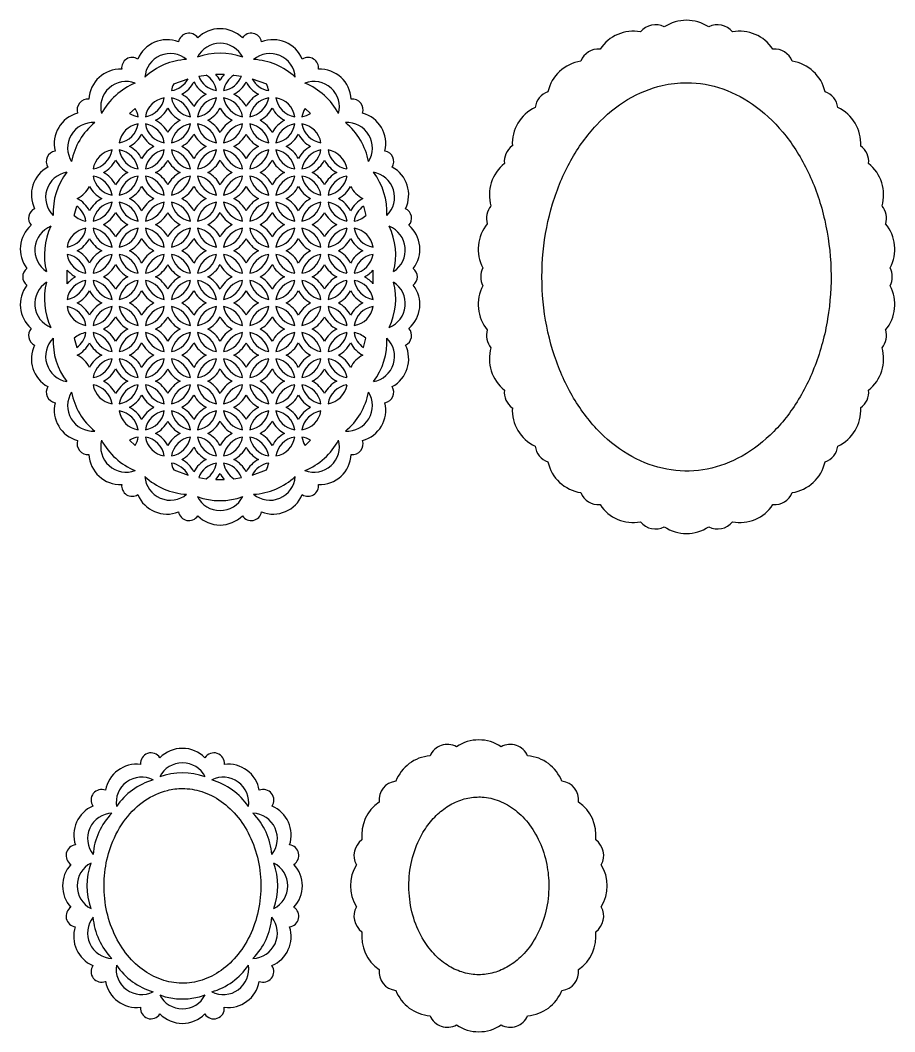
# Model space of a CAD drawing. Extents: x -343 to 86, y -382 to -142.
# Drawn here: x -120.6 to 86.5, y -381.7 to -142.1 of the extents above; entities that cross this region are included whole.
import ezdxf

# ---------------------------------------------------------------- set-up
doc = ezdxf.new("R2010")
doc.units = 0
doc.layers.get('0').update_dxf_attribs({"linetype": 'CONTINUOUS'})

msp = doc.modelspace()

# ---------------------------------------------------------------- linework, layer by layer
for p, q in [((-78.37, -155.35), (-76.58, -155.07)), ((-74.33, -154.9), (-72.31, -154.9)), ((-70.06, -155.07), (-68.27, -155.35)), ((-84.3, -157.13), (-80.9, -155.94)), ((-65.74, -155.94), (-62.34, -157.13)), ((-94.75, -164.18), (-93.45, -162.97)), ((-53.19, -162.97), (-51.89, -164.18)), ((-107.85, -188.35), (-107.27, -186.13)), ((-39.37, -186.13), (-38.79, -188.35)), ((-109.53, -204.5), (-109.53, -201.27)), ((-37.11, -201.27), (-37.11, -204.5)), ((-107.85, -217.43), (-107.27, -219.64)), ((-39.37, -219.64), (-38.79, -217.43)), ((-94.75, -241.59), (-93.45, -242.81)), ((-53.19, -242.81), (-51.89, -241.59)), ((-84.3, -248.64), (-80.9, -249.83)), ((-65.74, -249.83), (-62.34, -248.64)), ((-78.37, -250.43), (-76.58, -250.7)), ((-74.33, -250.88), (-72.31, -250.88)), ((-70.06, -250.7), (-68.27, -250.43))]:
    msp.add_line(p, q)
for centre, radius, start, end in [((29.77, -147.65), 4.5, 61.9936, 141.2681), ((37.14, -151.55), 9.46, 56.2592, 123.7408), ((44.51, -147.65), 4.5, 38.7319, 118.0064), ((-80.69, -147.65), 2.5, 33.4006, 169.7501), ((-73.32, -151.55), 7.46, 44.9479, 135.0521), ((-65.95, -147.65), 2.5, 10.2499, 146.5994), ((24.56, -154.15), 9.46, 79.6676, 146.4674), ((49.71, -154.15), 9.46, 33.5326, 100.3324), ((-85.9, -154.15), 7.46, 68.3994, 157.5306), ((-73.32, -153.58), 6.04, 27.0767, 152.9233), ((-60.74, -154.15), 7.46, 22.4694, 111.6006), ((-94.13, -153.4), 2.5, 57.6187, 186.2142), ((-85.1, -156.01), 6.04, 50.123, 175.9697), ((-73.32, -165.64), 15.76, 70.0387, 109.9613), ((-61.53, -156.01), 6.04, 4.0303, 129.877), ((-52.5, -153.4), 2.5, 353.7858, 122.3813), ((16.32, -153.4), 4.5, 85.5736, 158.7822), ((57.95, -153.4), 4.5, 21.2178, 94.4264), ((-80.38, -167.11), 15.76, 93.0851, 133.0076), ((-66.26, -167.11), 15.76, 46.9924, 86.9149), ((13.54, -161.13), 9.46, 98.6055, 167.1651), ((60.73, -161.13), 9.46, 12.8349, 81.3945), ((-96.91, -161.13), 7.46, 87.7459, 177.5151), ((-73.32, -153.43), 5.4, 200.7558, 260.9558), ((-79.5, -159.61), 5.4, 9.0442, 57.253), ((-79.5, -159.61), 7, 27.981, 42.3754), ((-67.14, -159.61), 7, 137.6246, 152.019), ((-67.14, -159.61), 5.4, 122.747, 170.9558), ((-73.32, -153.43), 5.4, 279.0442, 339.2442), ((-49.73, -161.13), 7.46, 2.4849, 92.2541), ((-95.55, -162.64), 6.04, 69.2598, 195.1065), ((-87.45, -171.57), 15.76, 112.2219, 152.1444), ((-85.68, -153.43), 5.4, 279.0442, 332.3273), ((-79.5, -159.61), 5.4, 152.6678, 170.9558), ((-85.68, -153.43), 7, 297.981, 332.019), ((-73.32, -153.43), 7, 207.981, 242.019), ((-73.32, -153.43), 7, 297.981, 332.019), ((-60.95, -153.43), 7, 207.981, 242.019), ((-60.95, -153.43), 5.4, 207.6727, 260.9558), ((-67.14, -159.61), 5.4, 9.0442, 27.3322), ((-51.09, -162.64), 6.04, 344.8935, 110.7402), ((-59.19, -171.57), 15.76, 27.8556, 67.7781), ((-85.68, -165.8), 5.4, 99.0442, 170.9558), ((-91.86, -159.61), 5.4, 279.0442, 350.9558), ((-79.5, -159.61), 5.4, 189.0442, 260.9558), ((-85.68, -165.8), 5.4, 9.0442, 80.9558), ((-85.68, -165.8), 7, 27.981, 62.019), ((-73.32, -165.8), 7, 117.981, 152.019), ((-79.5, -159.61), 5.4, 279.0442, 350.9558), ((-73.32, -165.8), 5.4, 99.0442, 170.9558), ((-67.14, -159.61), 5.4, 189.0442, 260.9558), ((-73.32, -165.8), 5.4, 9.0442, 80.9558), ((-73.32, -165.8), 7, 27.981, 62.019), ((-60.95, -165.8), 7, 117.981, 152.019), ((-67.14, -159.61), 5.4, 279.0442, 350.9558), ((-60.95, -165.8), 5.4, 99.0442, 170.9558), ((-54.77, -159.61), 5.4, 189.0442, 260.9558), ((-60.95, -165.8), 5.4, 9.0442, 80.9558), ((5.77, -163.29), 4.5, 108.8525, 173.2935), ((68.5, -163.29), 4.5, 6.7065, 71.1475), ((-104.68, -163.29), 2.5, 82.7278, 199.242), ((-91.86, -159.61), 7, 297.981, 332.019), ((-79.5, -159.61), 7, 207.981, 242.019), ((-79.5, -159.61), 7, 297.981, 332.019), ((-67.14, -159.61), 7, 207.981, 242.019), ((-67.14, -159.61), 7, 297.981, 332.019), ((-54.77, -159.61), 7, 207.981, 242.019), ((-41.95, -163.29), 2.5, 340.758, 97.2722), ((5.34, -171.32), 9.46, 115.24, 183.2944), ((68.94, -171.32), 9.46, 356.7056, 64.76), ((-105.12, -171.32), 7.46, 104.9588, 193.5619), ((-91.86, -159.61), 5.4, 237.683, 260.9558), ((-98.05, -165.8), 5.4, 9.0442, 31.5937), ((-48.59, -165.8), 5.4, 148.4063, 170.9558), ((-54.77, -159.61), 5.4, 279.0442, 302.317), ((-41.52, -171.32), 7.46, 346.4381, 75.0412), ((-103.37, -172.36), 6.04, 86.3987, 212.2454), ((-93, -178.51), 15.76, 129.3607, 169.2833), ((-98.05, -165.8), 5.4, 279.0442, 350.9558), ((-91.86, -171.98), 5.4, 99.0442, 170.9558), ((-85.68, -165.8), 5.4, 189.0442, 260.9558), ((-91.86, -171.98), 5.4, 9.0442, 80.9558), ((-91.86, -171.98), 7, 27.981, 62.019), ((-79.5, -171.98), 7, 117.981, 152.019), ((-79.5, -171.98), 5.4, 99.0442, 170.9558), ((-85.68, -165.8), 5.4, 279.0442, 350.9558), ((-79.5, -171.98), 5.4, 9.0442, 80.9558), ((-73.32, -165.8), 5.4, 189.0442, 260.9558), ((-79.5, -171.98), 7, 27.981, 62.019), ((-67.14, -171.98), 7, 117.981, 152.019), ((-67.14, -171.98), 5.4, 99.0442, 170.9558), ((-73.32, -165.8), 5.4, 279.0442, 350.9558), ((-67.14, -171.98), 5.4, 9.0442, 80.9558), ((-60.95, -165.8), 5.4, 189.0442, 260.9558), ((-67.14, -171.98), 7, 27.981, 62.019), ((-54.77, -171.98), 7, 117.981, 152.019), ((-60.95, -165.8), 5.4, 279.0442, 350.9558), ((-54.77, -171.98), 5.4, 99.0442, 170.9558), ((-48.59, -165.8), 5.4, 189.0442, 260.9558), ((-54.77, -171.98), 5.4, 9.0442, 80.9558), ((-43.26, -172.36), 6.04, 327.7546, 93.6013), ((-53.64, -178.51), 15.76, 10.7167, 50.6393), ((-98.05, -165.8), 7, 297.981, 332.019), ((-85.68, -165.8), 7, 207.981, 242.019), ((-85.68, -165.8), 7, 297.981, 332.019), ((-73.32, -165.8), 7, 207.981, 242.019), ((-73.32, -165.8), 7, 297.981, 332.019), ((-60.95, -165.8), 7, 207.981, 242.019), ((-60.95, -165.8), 7, 297.981, 332.019), ((-48.59, -165.8), 7, 207.981, 242.019), ((-98.05, -178.16), 7, 27.981, 62.019), ((-85.68, -178.16), 7, 117.981, 152.019), ((-85.68, -178.16), 7, 27.981, 62.019), ((-73.32, -178.16), 7, 117.981, 152.019), ((-73.32, -178.16), 7, 27.981, 62.019), ((-60.95, -178.16), 7, 117.981, 152.019), ((-60.95, -178.16), 7, 27.981, 62.019), ((-48.59, -178.16), 7, 117.981, 152.019), ((-1.51, -175.54), 4.5, 125.2925, 186.4099), ((75.78, -175.54), 4.5, 353.5901, 54.7075), ((-111.97, -175.54), 2.5, 99.3789, 212.2114), ((-98.05, -178.16), 5.4, 99.0442, 170.9558), ((-104.23, -171.98), 5.4, 279.0442, 350.9558), ((-98.05, -178.16), 5.4, 9.0442, 80.9558), ((-91.86, -171.98), 5.4, 189.0442, 260.9558), ((-85.68, -178.16), 5.4, 99.0442, 170.9558), ((-91.86, -171.98), 5.4, 279.0442, 350.9558), ((-79.5, -171.98), 5.4, 189.0442, 260.9558), ((-85.68, -178.16), 5.4, 9.0442, 80.9558), ((-79.5, -171.98), 5.4, 279.0442, 350.9558), ((-73.32, -178.16), 5.4, 99.0442, 170.9558), ((-67.14, -171.98), 5.4, 189.0442, 260.9558), ((-73.32, -178.16), 5.4, 9.0442, 80.9558), ((-67.14, -171.98), 5.4, 279.0442, 350.9558), ((-60.95, -178.16), 5.4, 99.0442, 170.9558), ((-54.77, -171.98), 5.4, 189.0442, 260.9558), ((-60.95, -178.16), 5.4, 9.0442, 80.9558), ((-54.77, -171.98), 5.4, 279.0442, 350.9558), ((-48.59, -178.16), 5.4, 99.0442, 170.9558), ((-42.41, -171.98), 5.4, 189.0442, 260.9558), ((-48.59, -178.16), 5.4, 9.0442, 80.9558), ((-34.67, -175.54), 2.5, 327.7886, 80.6211), ((-110.54, -183.44), 7.46, 118.3505, 206.1764), ((-104.23, -171.98), 7, 297.981, 332.019), ((-91.86, -171.98), 7, 207.981, 242.019), ((-91.86, -171.98), 7, 297.981, 332.019), ((-79.5, -171.98), 7, 207.981, 242.019), ((-79.5, -171.98), 7, 297.981, 332.019), ((-67.14, -171.98), 7, 207.981, 242.019), ((-67.14, -171.98), 7, 297.981, 332.019), ((-54.77, -171.98), 7, 207.981, 242.019), ((-54.77, -171.98), 7, 297.981, 332.019), ((-42.41, -171.98), 7, 207.981, 242.019), ((-36.1, -183.44), 7.46, 333.8236, 61.6495), ((-0.08, -183.44), 9.46, 128.5742, 196.3037), ((74.36, -183.44), 9.46, 343.6963, 51.4258), ((-108.6, -184.05), 6.04, 99.7422, 225.5889), ((-97.09, -187.64), 15.76, 142.7043, 182.6268), ((-98.05, -178.16), 5.4, 189.0442, 260.9558), ((-104.23, -184.34), 5.4, 9.0442, 80.9558), ((-104.23, -184.34), 7, 27.981, 62.019), ((-91.86, -184.34), 7, 117.981, 152.019), ((-98.05, -178.16), 5.4, 279.0442, 350.9558), ((-91.86, -184.34), 5.4, 99.0442, 170.9558), ((-85.68, -178.16), 5.4, 189.0442, 260.9558), ((-91.86, -184.34), 5.4, 9.0442, 80.9558), ((-91.86, -184.34), 7, 27.981, 62.019), ((-79.5, -184.34), 7, 117.981, 152.019), ((-79.5, -184.34), 5.4, 99.0442, 170.9558), ((-85.68, -178.16), 5.4, 279.0442, 350.9558), ((-79.5, -184.34), 5.4, 9.0442, 80.9558), ((-73.32, -178.16), 5.4, 189.0442, 260.9558), ((-79.5, -184.34), 7, 27.981, 62.019), ((-67.14, -184.34), 7, 117.981, 152.019), ((-67.14, -184.34), 5.4, 99.0442, 170.9558), ((-73.32, -178.16), 5.4, 279.0442, 350.9558), ((-67.14, -184.34), 5.4, 9.0442, 80.9558), ((-60.95, -178.16), 5.4, 189.0442, 260.9558), ((-67.14, -184.34), 7, 27.981, 62.019), ((-54.77, -184.34), 7, 117.981, 152.019), ((-60.95, -178.16), 5.4, 279.0442, 350.9558), ((-54.77, -184.34), 5.4, 99.0442, 170.9558), ((-48.59, -178.16), 5.4, 189.0442, 260.9558), ((-54.77, -184.34), 5.4, 9.0442, 80.9558), ((-54.77, -184.34), 7, 27.981, 62.019), ((-42.41, -184.34), 7, 117.981, 152.019), ((-42.41, -184.34), 5.4, 99.0442, 170.9558), ((-48.59, -178.16), 5.4, 279.0442, 350.9558), ((-38.04, -184.05), 6.04, 314.4111, 80.2578), ((-49.55, -187.64), 15.76, 357.3732, 37.2957), ((-110.41, -178.16), 7, 297.981, 332.019), ((-98.05, -178.16), 7, 207.981, 242.019), ((-98.05, -178.16), 7, 297.981, 332.019), ((-85.68, -178.16), 7, 207.981, 242.019), ((-85.68, -178.16), 7, 297.981, 332.019), ((-73.32, -178.16), 7, 207.981, 242.019), ((-73.32, -178.16), 7, 297.981, 332.019), ((-60.95, -178.16), 7, 207.981, 242.019), ((-60.95, -178.16), 7, 297.981, 332.019), ((-48.59, -178.16), 7, 207.981, 242.019), ((-48.59, -178.16), 7, 297.981, 332.019), ((-36.23, -178.16), 7, 207.981, 242.019), ((-110.41, -190.52), 7, 27.981, 62.019), ((-98.05, -190.52), 7, 117.981, 152.019), ((-98.05, -190.52), 7, 27.981, 62.019), ((-85.68, -190.52), 7, 117.981, 152.019), ((-85.68, -190.52), 7, 27.981, 62.019), ((-73.32, -190.52), 7, 117.981, 152.019), ((-73.32, -190.52), 7, 27.981, 62.019), ((-60.95, -190.52), 7, 117.981, 152.019), ((-60.95, -190.52), 7, 27.981, 62.019), ((-48.59, -190.52), 7, 117.981, 152.019), ((-48.59, -190.52), 7, 27.981, 62.019), ((-36.23, -190.52), 7, 117.981, 152.019), ((-116.18, -189), 2.5, 114.9232, 221.8445), ((-110.41, -190.52), 5.4, 9.0442, 54.4723), ((-104.23, -184.34), 5.4, 279.0442, 350.9558), ((-98.05, -190.52), 5.4, 99.0442, 170.9558), ((-91.86, -184.34), 5.4, 189.0442, 260.9558), ((-98.05, -190.52), 5.4, 9.0442, 80.9558), ((-91.86, -184.34), 5.4, 279.0442, 350.9558), ((-85.68, -190.52), 5.4, 99.0442, 170.9558), ((-85.68, -190.52), 5.4, 9.0442, 80.9558), ((-79.5, -184.34), 5.4, 189.0442, 260.9558), ((-73.32, -190.52), 5.4, 99.0442, 170.9558), ((-79.5, -184.34), 5.4, 279.0442, 350.9558), ((-73.32, -190.52), 5.4, 9.0442, 80.9558), ((-67.14, -184.34), 5.4, 189.0442, 260.9558), ((-67.14, -184.34), 5.4, 279.0442, 350.9558), ((-60.95, -190.52), 5.4, 99.0442, 170.9558), ((-54.77, -184.34), 5.4, 189.0442, 260.9558), ((-60.95, -190.52), 5.4, 9.0442, 80.9558), ((-54.77, -184.34), 5.4, 279.0442, 350.9558), ((-48.59, -190.52), 5.4, 99.0442, 170.9558), ((-48.59, -190.52), 5.4, 9.0442, 80.9558), ((-42.41, -184.34), 5.4, 189.0442, 260.9558), ((-36.23, -190.52), 5.4, 125.5277, 170.9558), ((-30.45, -189), 2.5, 318.1555, 65.0768), ((-5.73, -189), 4.5, 139.8265, 196.9932), ((80, -189), 4.5, 343.0068, 40.1735), ((-104.23, -184.34), 5.4, 227.8854, 260.9558), ((-104.23, -184.34), 7, 297.981, 332.019), ((-91.86, -184.34), 7, 207.981, 242.019), ((-91.86, -184.34), 7, 297.981, 332.019), ((-79.5, -184.34), 7, 207.981, 242.019), ((-79.5, -184.34), 7, 297.981, 332.019), ((-67.14, -184.34), 7, 207.981, 242.019), ((-67.14, -184.34), 7, 297.981, 332.019), ((-54.77, -184.34), 7, 207.981, 242.019), ((-54.77, -184.34), 7, 297.981, 332.019), ((-42.41, -184.34), 7, 207.981, 242.019), ((-42.41, -184.34), 5.4, 279.0442, 312.1146), ((-113.17, -196.32), 7.46, 130.7438, 217.8122), ((-111.15, -196.52), 6.04, 111.5876, 237.4343), ((-99.15, -197.67), 15.76, 154.5497, 194.4722), ((-104.23, -196.7), 5.4, 99.0442, 170.9558), ((-110.41, -190.52), 5.4, 279.0442, 350.9558), ((-104.23, -196.7), 5.4, 9.0442, 80.9558), ((-98.05, -190.52), 5.4, 189.0442, 260.9558), ((-104.23, -196.7), 7, 27.981, 62.019), ((-91.86, -196.7), 7, 117.981, 152.019), ((-91.86, -196.7), 5.4, 99.0442, 170.9558), ((-98.05, -190.52), 5.4, 279.0442, 350.9558), ((-91.86, -196.7), 5.4, 9.0442, 80.9558), ((-85.68, -190.52), 5.4, 189.0442, 260.9558), ((-91.86, -196.7), 7, 27.981, 62.019), ((-79.5, -196.7), 7, 117.981, 152.019), ((-85.68, -190.52), 5.4, 279.0442, 350.9558), ((-79.5, -196.7), 5.4, 99.0442, 170.9558), ((-73.32, -190.52), 5.4, 189.0442, 260.9558), ((-79.5, -196.7), 5.4, 9.0442, 80.9558), ((-79.5, -196.7), 7, 27.981, 62.019), ((-67.14, -196.7), 7, 117.981, 152.019), ((-73.32, -190.52), 5.4, 279.0442, 350.9558), ((-67.14, -196.7), 5.4, 99.0442, 170.9558), ((-60.95, -190.52), 5.4, 189.0442, 260.9558), ((-67.14, -196.7), 5.4, 9.0442, 80.9558), ((-67.14, -196.7), 7, 27.981, 62.019), ((-54.77, -196.7), 7, 117.981, 152.019), ((-60.95, -190.52), 5.4, 279.0442, 350.9558), ((-54.77, -196.7), 5.4, 99.0442, 170.9558), ((-48.59, -190.52), 5.4, 189.0442, 260.9558), ((-54.77, -196.7), 5.4, 9.0442, 80.9558), ((-54.77, -196.7), 7, 27.981, 62.019), ((-42.41, -196.7), 7, 117.981, 152.019), ((-48.59, -190.52), 5.4, 279.0442, 350.9558), ((-42.41, -196.7), 5.4, 99.0442, 170.9558), ((-42.41, -196.7), 5.4, 9.0442, 80.9558), ((-36.23, -190.52), 5.4, 189.0442, 260.9558), ((-47.49, -197.67), 15.76, 345.5278, 25.4503), ((-35.48, -196.52), 6.04, 302.5657, 68.4124), ((-33.46, -196.32), 7.46, 322.1878, 49.2562), ((-2.72, -196.32), 9.46, 140.5961, 208.0558), ((76.99, -196.32), 9.46, 331.9442, 39.4039), ((-110.41, -190.52), 7, 297.981, 332.019), ((-98.05, -190.52), 7, 207.981, 242.019), ((-98.05, -190.52), 7, 297.981, 332.019), ((-85.68, -190.52), 7, 207.981, 242.019), ((-85.68, -190.52), 7, 297.981, 332.019), ((-73.32, -190.52), 7, 207.981, 242.019), ((-73.32, -190.52), 7, 297.981, 332.019), ((-60.95, -190.52), 7, 207.981, 242.019), ((-60.95, -190.52), 7, 297.981, 332.019), ((-48.59, -190.52), 7, 207.981, 242.019), ((-48.59, -190.52), 7, 297.981, 332.019), ((-36.23, -190.52), 7, 207.981, 242.019), ((-104.23, -196.7), 5.4, 189.0442, 260.9558), ((-110.41, -202.89), 5.4, 9.0442, 80.9558), ((-110.41, -202.89), 7, 27.981, 62.019), ((-98.05, -202.89), 7, 117.981, 152.019), ((-104.23, -196.7), 5.4, 279.0442, 350.9558), ((-98.05, -202.89), 5.4, 99.0442, 170.9558), ((-91.86, -196.7), 5.4, 189.0442, 260.9558), ((-98.05, -202.89), 5.4, 9.0442, 80.9558), ((-98.05, -202.89), 7, 27.981, 62.019), ((-85.68, -202.89), 7, 117.981, 152.019), ((-91.86, -196.7), 5.4, 279.0442, 350.9558), ((-85.68, -202.89), 5.4, 99.0442, 170.9558), ((-85.68, -202.89), 5.4, 9.0442, 80.9558), ((-79.5, -196.7), 5.4, 189.0442, 260.9558), ((-85.68, -202.89), 7, 27.981, 62.019), ((-73.32, -202.89), 7, 117.981, 152.019), ((-79.5, -196.7), 5.4, 279.0442, 350.9558), ((-73.32, -202.89), 5.4, 99.0442, 170.9558), ((-73.32, -202.89), 5.4, 9.0442, 80.9558), ((-67.14, -196.7), 5.4, 189.0442, 260.9558), ((-73.32, -202.89), 7, 27.981, 62.019), ((-60.95, -202.89), 7, 117.981, 152.019), ((-60.95, -202.89), 5.4, 99.0442, 170.9558), ((-67.14, -196.7), 5.4, 279.0442, 350.9558), ((-54.77, -196.7), 5.4, 189.0442, 260.9558), ((-60.95, -202.89), 5.4, 9.0442, 80.9558), ((-60.95, -202.89), 7, 27.981, 62.019), ((-48.59, -202.89), 7, 117.981, 152.019), ((-54.77, -196.7), 5.4, 279.0442, 350.9558), ((-48.59, -202.89), 5.4, 99.0442, 170.9558), ((-48.59, -202.89), 5.4, 9.0442, 80.9558), ((-42.41, -196.7), 5.4, 189.0442, 260.9558), ((-48.59, -202.89), 7, 27.981, 62.019), ((-36.23, -202.89), 7, 117.981, 152.019), ((-42.41, -196.7), 5.4, 279.0442, 350.9558), ((-36.23, -202.89), 5.4, 99.0442, 170.9558), ((-117.55, -202.89), 2.5, 127.4329, 232.5671), ((-104.23, -196.7), 7, 220.757, 242.019), ((-104.23, -196.7), 7, 297.981, 332.019), ((-91.86, -196.7), 7, 207.981, 242.019), ((-91.86, -196.7), 7, 297.981, 332.019), ((-79.5, -196.7), 7, 207.981, 242.019), ((-79.5, -196.7), 7, 297.981, 332.019), ((-67.14, -196.7), 7, 207.981, 242.019), ((-67.14, -196.7), 7, 297.981, 332.019), ((-54.77, -196.7), 7, 207.981, 242.019), ((-54.77, -196.7), 7, 297.981, 332.019), ((-42.41, -196.7), 7, 207.981, 242.019), ((-42.41, -196.7), 7, 297.981, 319.243), ((-29.09, -202.89), 2.5, 307.4329, 52.5671), ((-7.09, -202.89), 4.5, 152.0391, 207.9609), ((81.37, -202.89), 4.5, 332.0391, 27.9609), ((-104.23, -209.07), 7, 117.981, 139.243), ((-104.23, -209.07), 7, 27.981, 62.019), ((-91.86, -209.07), 7, 117.981, 152.019), ((-91.86, -209.07), 7, 27.981, 62.019), ((-79.5, -209.07), 7, 117.981, 152.019), ((-79.5, -209.07), 7, 27.981, 62.019), ((-67.14, -209.07), 7, 117.981, 152.019), ((-67.14, -209.07), 7, 27.981, 62.019), ((-54.77, -209.07), 7, 117.981, 152.019), ((-54.77, -209.07), 7, 27.981, 62.019), ((-42.41, -209.07), 7, 117.981, 152.019), ((-42.41, -209.07), 7, 40.757, 62.019), ((-113.17, -209.45), 7.46, 142.1878, 229.2562), ((-111.15, -209.25), 6.04, 122.5657, 248.4124), ((-99.15, -208.1), 15.76, 165.5278, 205.4503), ((-104.23, -209.07), 5.4, 99.0442, 170.9558), ((-110.41, -202.89), 5.4, 279.0442, 350.9558), ((-104.23, -209.07), 5.4, 9.0442, 80.9558), ((-98.05, -202.89), 5.4, 189.0442, 260.9558), ((-91.86, -209.07), 5.4, 99.0442, 170.9558), ((-98.05, -202.89), 5.4, 279.0442, 350.9558), ((-91.86, -209.07), 5.4, 9.0442, 80.9558), ((-85.68, -202.89), 5.4, 189.0442, 260.9558), ((-85.68, -202.89), 5.4, 279.0442, 350.9558), ((-79.5, -209.07), 5.4, 99.0442, 170.9558), ((-73.32, -202.89), 5.4, 189.0442, 260.9558), ((-79.5, -209.07), 5.4, 9.0442, 80.9558), ((-73.32, -202.89), 5.4, 279.0442, 350.9558), ((-67.14, -209.07), 5.4, 99.0442, 170.9558), ((-67.14, -209.07), 5.4, 9.0442, 80.9558), ((-60.95, -202.89), 5.4, 189.0442, 260.9558), ((-60.95, -202.89), 5.4, 279.0442, 350.9558), ((-54.77, -209.07), 5.4, 99.0442, 170.9558), ((-54.77, -209.07), 5.4, 9.0442, 80.9558), ((-48.59, -202.89), 5.4, 189.0442, 260.9558), ((-48.59, -202.89), 5.4, 279.0442, 350.9558), ((-42.41, -209.07), 5.4, 99.0442, 170.9558), ((-42.41, -209.07), 5.4, 9.0442, 80.9558), ((-36.23, -202.89), 5.4, 189.0442, 260.9558), ((-35.48, -209.25), 6.04, 291.5876, 57.4343), ((-47.49, -208.1), 15.76, 334.5497, 14.4722), ((-33.46, -209.45), 7.46, 310.7438, 37.8122), ((-2.72, -209.45), 9.46, 151.9442, 219.4039), ((76.99, -209.45), 9.46, 320.5961, 28.0558), ((-110.41, -202.89), 7, 297.981, 332.019), ((-98.05, -202.89), 7, 207.981, 242.019), ((-98.05, -202.89), 7, 297.981, 332.019), ((-85.68, -202.89), 7, 207.981, 242.019), ((-85.68, -202.89), 7, 297.981, 332.019), ((-73.32, -202.89), 7, 207.981, 242.019), ((-73.32, -202.89), 7, 297.981, 332.019), ((-60.95, -202.89), 7, 207.981, 242.019), ((-60.95, -202.89), 7, 297.981, 332.019), ((-48.59, -202.89), 7, 207.981, 242.019), ((-48.59, -202.89), 7, 297.981, 332.019), ((-36.23, -202.89), 7, 207.981, 242.019), ((-104.23, -209.07), 5.4, 189.0442, 260.9558), ((-110.41, -215.25), 5.4, 9.0442, 80.9558), ((-110.41, -215.25), 7, 27.981, 62.019), ((-98.05, -215.25), 7, 117.981, 152.019), ((-98.05, -215.25), 5.4, 99.0442, 170.9558), ((-104.23, -209.07), 5.4, 279.0442, 350.9558), ((-91.86, -209.07), 5.4, 189.0442, 260.9558), ((-98.05, -215.25), 5.4, 9.0442, 80.9558), ((-98.05, -215.25), 7, 27.981, 62.019), ((-85.68, -215.25), 7, 117.981, 152.019), ((-91.86, -209.07), 5.4, 279.0442, 350.9558), ((-85.68, -215.25), 5.4, 99.0442, 170.9558), ((-85.68, -215.25), 5.4, 9.0442, 80.9558), ((-79.5, -209.07), 5.4, 189.0442, 260.9558), ((-85.68, -215.25), 7, 27.981, 62.019), ((-73.32, -215.25), 7, 117.981, 152.019), ((-73.32, -215.25), 5.4, 99.0442, 170.9558), ((-79.5, -209.07), 5.4, 279.0442, 350.9558), ((-67.14, -209.07), 5.4, 189.0442, 260.9558), ((-73.32, -215.25), 5.4, 9.0442, 80.9558), ((-73.32, -215.25), 7, 27.981, 62.019), ((-60.95, -215.25), 7, 117.981, 152.019), ((-67.14, -209.07), 5.4, 279.0442, 350.9558), ((-60.95, -215.25), 5.4, 99.0442, 170.9558), ((-54.77, -209.07), 5.4, 189.0442, 260.9558), ((-60.95, -215.25), 5.4, 9.0442, 80.9558), ((-60.95, -215.25), 7, 27.981, 62.019), ((-48.59, -215.25), 7, 117.981, 152.019), ((-54.77, -209.07), 5.4, 279.0442, 350.9558), ((-48.59, -215.25), 5.4, 99.0442, 170.9558), ((-48.59, -215.25), 5.4, 9.0442, 80.9558), ((-42.41, -209.07), 5.4, 189.0442, 260.9558), ((-48.59, -215.25), 7, 27.981, 62.019), ((-36.23, -215.25), 7, 117.981, 152.019), ((-42.41, -209.07), 5.4, 279.0442, 350.9558), ((-36.23, -215.25), 5.4, 99.0442, 170.9558), ((-104.23, -209.07), 7, 297.981, 332.019), ((-91.86, -209.07), 7, 207.981, 242.019), ((-91.86, -209.07), 7, 297.981, 332.019), ((-79.5, -209.07), 7, 207.981, 242.019), ((-79.5, -209.07), 7, 297.981, 332.019), ((-67.14, -209.07), 7, 207.981, 242.019), ((-67.14, -209.07), 7, 297.981, 332.019), ((-54.77, -209.07), 7, 207.981, 242.019), ((-54.77, -209.07), 7, 297.981, 332.019), ((-42.41, -209.07), 7, 207.981, 242.019), ((-116.18, -216.77), 2.5, 138.1555, 245.0768), ((-104.23, -221.43), 7, 27.981, 62.019), ((-91.86, -221.43), 7, 117.981, 152.019), ((-91.86, -221.43), 7, 27.981, 62.019), ((-79.5, -221.43), 7, 117.981, 152.019), ((-79.5, -221.43), 7, 27.981, 62.019), ((-67.14, -221.43), 7, 117.981, 152.019), ((-67.14, -221.43), 7, 27.981, 62.019), ((-54.77, -221.43), 7, 117.981, 152.019), ((-54.77, -221.43), 7, 27.981, 62.019), ((-42.41, -221.43), 7, 117.981, 152.019), ((-30.45, -216.77), 2.5, 294.9232, 41.8445), ((-5.73, -216.77), 4.5, 163.0068, 220.1735), ((80, -216.77), 4.5, 319.8265, 16.9932), ((-108.6, -221.73), 6.04, 134.4111, 260.2578), ((-97.09, -218.13), 15.76, 177.3732, 217.2957), ((-104.23, -221.43), 5.4, 99.0442, 132.1146), ((-110.41, -215.25), 5.4, 305.5277, 350.9558), ((-98.05, -215.25), 5.4, 189.0442, 260.9558), ((-104.23, -221.43), 5.4, 9.0442, 80.9558), ((-91.86, -221.43), 5.4, 99.0442, 170.9558), ((-98.05, -215.25), 5.4, 279.0442, 350.9558), ((-91.86, -221.43), 5.4, 9.0442, 80.9558), ((-85.68, -215.25), 5.4, 189.0442, 260.9558), ((-85.68, -215.25), 5.4, 279.0442, 350.9558), ((-79.5, -221.43), 5.4, 99.0442, 170.9558), ((-79.5, -221.43), 5.4, 9.0442, 80.9558), ((-73.32, -215.25), 5.4, 189.0442, 260.9558), ((-67.14, -221.43), 5.4, 99.0442, 170.9558), ((-73.32, -215.25), 5.4, 279.0442, 350.9558), ((-60.95, -215.25), 5.4, 189.0442, 260.9558), ((-67.14, -221.43), 5.4, 9.0442, 80.9558), ((-54.77, -221.43), 5.4, 99.0442, 170.9558), ((-60.95, -215.25), 5.4, 279.0442, 350.9558), ((-54.77, -221.43), 5.4, 9.0442, 80.9558), ((-48.59, -215.25), 5.4, 189.0442, 260.9558), ((-42.41, -221.43), 5.4, 99.0442, 170.9558), ((-48.59, -215.25), 5.4, 279.0442, 350.9558), ((-36.23, -215.25), 5.4, 189.0442, 234.4723), ((-42.41, -221.43), 5.4, 47.8854, 80.9558), ((-49.55, -218.13), 15.76, 322.7043, 2.6268), ((-38.04, -221.73), 6.04, 279.7422, 45.5889), ((-110.54, -222.33), 7.46, 153.8236, 241.6495), ((-110.41, -215.25), 7, 297.981, 332.019), ((-98.05, -215.25), 7, 207.981, 242.019), ((-98.05, -215.25), 7, 297.981, 332.019), ((-85.68, -215.25), 7, 207.981, 242.019), ((-85.68, -215.25), 7, 297.981, 332.019), ((-73.32, -215.25), 7, 207.981, 242.019), ((-73.32, -215.25), 7, 297.981, 332.019), ((-60.95, -215.25), 7, 207.981, 242.019), ((-60.95, -215.25), 7, 297.981, 332.019), ((-48.59, -215.25), 7, 207.981, 242.019), ((-48.59, -215.25), 7, 297.981, 332.019), ((-36.23, -215.25), 7, 207.981, 242.019), ((-36.1, -222.33), 7.46, 298.3505, 26.1764), ((-0.08, -222.33), 9.46, 163.6963, 231.4258), ((74.36, -222.33), 9.46, 308.5742, 16.3037), ((-110.41, -227.61), 7, 27.981, 62.019), ((-98.05, -227.61), 7, 117.981, 152.019), ((-98.05, -227.61), 5.4, 99.0442, 170.9558), ((-104.23, -221.43), 5.4, 279.0442, 350.9558), ((-98.05, -227.61), 5.4, 9.0442, 80.9558), ((-91.86, -221.43), 5.4, 189.0442, 260.9558), ((-98.05, -227.61), 7, 27.981, 62.019), ((-85.68, -227.61), 7, 117.981, 152.019), ((-85.68, -227.61), 5.4, 99.0442, 170.9558), ((-91.86, -221.43), 5.4, 279.0442, 350.9558), ((-85.68, -227.61), 5.4, 9.0442, 80.9558), ((-79.5, -221.43), 5.4, 189.0442, 260.9558), ((-85.68, -227.61), 7, 27.981, 62.019), ((-73.32, -227.61), 7, 117.981, 152.019), ((-79.5, -221.43), 5.4, 279.0442, 350.9558), ((-73.32, -227.61), 5.4, 99.0442, 170.9558), ((-73.32, -227.61), 5.4, 9.0442, 80.9558), ((-67.14, -221.43), 5.4, 189.0442, 260.9558), ((-73.32, -227.61), 7, 27.981, 62.019), ((-60.95, -227.61), 7, 117.981, 152.019), ((-60.95, -227.61), 5.4, 99.0442, 170.9558), ((-67.14, -221.43), 5.4, 279.0442, 350.9558), ((-60.95, -227.61), 5.4, 9.0442, 80.9558), ((-54.77, -221.43), 5.4, 189.0442, 260.9558), ((-60.95, -227.61), 7, 27.981, 62.019), ((-48.59, -227.61), 7, 117.981, 152.019), ((-48.59, -227.61), 5.4, 99.0442, 170.9558), ((-54.77, -221.43), 5.4, 279.0442, 350.9558), ((-48.59, -227.61), 5.4, 9.0442, 80.9558), ((-42.41, -221.43), 5.4, 189.0442, 260.9558), ((-48.59, -227.61), 7, 27.981, 62.019), ((-36.23, -227.61), 7, 117.981, 152.019), ((-104.23, -221.43), 7, 297.981, 332.019), ((-91.86, -221.43), 7, 207.981, 242.019), ((-91.86, -221.43), 7, 297.981, 332.019), ((-79.5, -221.43), 7, 207.981, 242.019), ((-79.5, -221.43), 7, 297.981, 332.019), ((-67.14, -221.43), 7, 207.981, 242.019), ((-67.14, -221.43), 7, 297.981, 332.019), ((-54.77, -221.43), 7, 207.981, 242.019), ((-54.77, -221.43), 7, 297.981, 332.019), ((-42.41, -221.43), 7, 207.981, 242.019), ((-104.23, -233.79), 7, 27.981, 62.019), ((-91.86, -233.79), 7, 117.981, 152.019), ((-91.86, -233.79), 7, 27.981, 62.019), ((-79.5, -233.79), 7, 117.981, 152.019), ((-79.5, -233.79), 7, 27.981, 62.019), ((-67.14, -233.79), 7, 117.981, 152.019), ((-67.14, -233.79), 7, 27.981, 62.019), ((-54.77, -233.79), 7, 117.981, 152.019), ((-54.77, -233.79), 7, 27.981, 62.019), ((-42.41, -233.79), 7, 117.981, 152.019), ((-111.97, -230.23), 2.5, 147.7886, 260.6211), ((-104.23, -233.79), 5.4, 9.0442, 80.9558), ((-98.05, -227.61), 5.4, 189.0442, 260.9558), ((-91.86, -233.79), 5.4, 99.0442, 170.9558), ((-98.05, -227.61), 5.4, 279.0442, 350.9558), ((-91.86, -233.79), 5.4, 9.0442, 80.9558), ((-85.68, -227.61), 5.4, 189.0442, 260.9558), ((-85.68, -227.61), 5.4, 279.0442, 350.9558), ((-79.5, -233.79), 5.4, 99.0442, 170.9558), ((-73.32, -227.61), 5.4, 189.0442, 260.9558), ((-79.5, -233.79), 5.4, 9.0442, 80.9558), ((-73.32, -227.61), 5.4, 279.0442, 350.9558), ((-67.14, -233.79), 5.4, 99.0442, 170.9558), ((-67.14, -233.79), 5.4, 9.0442, 80.9558), ((-60.95, -227.61), 5.4, 189.0442, 260.9558), ((-60.95, -227.61), 5.4, 279.0442, 350.9558), ((-54.77, -233.79), 5.4, 99.0442, 170.9558), ((-48.59, -227.61), 5.4, 189.0442, 260.9558), ((-54.77, -233.79), 5.4, 9.0442, 80.9558), ((-48.59, -227.61), 5.4, 279.0442, 350.9558), ((-42.41, -233.79), 5.4, 99.0442, 170.9558), ((-34.67, -230.23), 2.5, 279.3789, 32.2114), ((-1.51, -230.23), 4.5, 173.5901, 234.7075), ((75.78, -230.23), 4.5, 305.2925, 6.4099), ((-103.37, -233.41), 6.04, 147.7546, 273.6013), ((-93, -227.26), 15.76, 190.7167, 230.6393), ((-98.05, -227.61), 7, 297.981, 332.019), ((-85.68, -227.61), 7, 207.981, 242.019), ((-85.68, -227.61), 7, 297.981, 332.019), ((-73.32, -227.61), 7, 207.981, 242.019), ((-73.32, -227.61), 7, 297.981, 332.019), ((-60.95, -227.61), 7, 207.981, 242.019), ((-60.95, -227.61), 7, 297.981, 332.019), ((-48.59, -227.61), 7, 207.981, 242.019), ((-53.64, -227.26), 15.76, 309.3607, 349.2833), ((-43.26, -233.41), 6.04, 266.3987, 32.2454), ((-105.12, -234.45), 7.46, 166.4381, 255.0412), ((-98.05, -239.98), 5.4, 9.0442, 80.9558), ((-91.86, -233.79), 5.4, 189.0442, 260.9558), ((-98.05, -239.98), 7, 27.981, 62.019), ((-85.68, -239.98), 7, 117.981, 152.019), ((-85.68, -239.98), 5.4, 99.0442, 170.9558), ((-91.86, -233.79), 5.4, 279.0442, 350.9558), ((-79.5, -233.79), 5.4, 189.0442, 260.9558), ((-85.68, -239.98), 5.4, 9.0442, 80.9558), ((-85.68, -239.98), 7, 27.981, 62.019), ((-73.32, -239.98), 7, 117.981, 152.019), ((-79.5, -233.79), 5.4, 279.0442, 350.9558), ((-73.32, -239.98), 5.4, 99.0442, 170.9558), ((-73.32, -239.98), 5.4, 9.0442, 80.9558), ((-67.14, -233.79), 5.4, 189.0442, 260.9558), ((-73.32, -239.98), 7, 27.981, 62.019), ((-60.95, -239.98), 7, 117.981, 152.019), ((-67.14, -233.79), 5.4, 279.0442, 350.9558), ((-60.95, -239.98), 5.4, 99.0442, 170.9558), ((-60.95, -239.98), 5.4, 9.0442, 80.9558), ((-54.77, -233.79), 5.4, 189.0442, 260.9558), ((-60.95, -239.98), 7, 27.981, 62.019), ((-48.59, -239.98), 7, 117.981, 152.019), ((-48.59, -239.98), 5.4, 99.0442, 170.9558), ((-54.77, -233.79), 5.4, 279.0442, 350.9558), ((-41.52, -234.45), 7.46, 284.9588, 13.5619), ((5.34, -234.45), 9.46, 176.7056, 244.76), ((68.94, -234.45), 9.46, 295.24, 3.2944), ((-91.86, -233.79), 7, 297.981, 332.019), ((-79.5, -233.79), 7, 207.981, 242.019), ((-79.5, -233.79), 7, 297.981, 332.019), ((-67.14, -233.79), 7, 207.981, 242.019), ((-67.14, -233.79), 7, 297.981, 332.019), ((-54.77, -233.79), 7, 207.981, 242.019), ((-104.68, -242.48), 2.5, 160.758, 277.2722), ((-95.55, -243.14), 6.04, 164.8935, 290.7402), ((-87.45, -234.2), 15.76, 207.8556, 247.7781), ((-91.86, -246.16), 5.4, 99.0442, 122.317), ((-98.05, -239.98), 5.4, 328.4063, 350.9558), ((-85.68, -239.98), 5.4, 189.0442, 260.9558), ((-91.86, -246.16), 5.4, 9.0442, 80.9558), ((-91.86, -246.16), 7, 27.981, 62.019), ((-79.5, -246.16), 7, 117.981, 152.019), ((-79.5, -246.16), 5.4, 99.0442, 170.9558), ((-85.68, -239.98), 5.4, 279.0442, 350.9558), ((-79.5, -246.16), 5.4, 9.0442, 80.9558), ((-73.32, -239.98), 5.4, 189.0442, 260.9558), ((-79.5, -246.16), 7, 27.981, 62.019), ((-67.14, -246.16), 7, 117.981, 152.019), ((-73.32, -239.98), 5.4, 279.0442, 350.9558), ((-67.14, -246.16), 5.4, 99.0442, 170.9558), ((-67.14, -246.16), 5.4, 9.0442, 80.9558), ((-60.95, -239.98), 5.4, 189.0442, 260.9558), ((-67.14, -246.16), 7, 27.981, 62.019), ((-54.77, -246.16), 7, 117.981, 152.019), ((-60.95, -239.98), 5.4, 279.0442, 350.9558), ((-54.77, -246.16), 5.4, 99.0442, 170.9558), ((-48.59, -239.98), 5.4, 189.0442, 211.5937), ((-54.77, -246.16), 5.4, 57.683, 80.9558), ((-51.09, -243.14), 6.04, 249.2598, 15.1065), ((-59.19, -234.2), 15.76, 292.2219, 332.1444), ((-41.95, -242.48), 2.5, 262.7278, 19.242), ((-85.68, -239.98), 7, 297.981, 332.019), ((-73.32, -239.98), 7, 207.981, 242.019), ((-73.32, -239.98), 7, 297.981, 332.019), ((-60.95, -239.98), 7, 207.981, 242.019), ((5.77, -242.48), 4.5, 186.7065, 251.1475), ((68.5, -242.48), 4.5, 288.8525, 353.2935), ((-96.91, -244.64), 7.46, 182.4849, 272.2541), ((-85.68, -252.34), 7, 27.981, 62.019), ((-73.32, -252.34), 7, 117.981, 152.019), ((-73.32, -252.34), 7, 27.981, 62.019), ((-60.95, -252.34), 7, 117.981, 152.019), ((-49.73, -244.64), 7.46, 267.7459, 357.5151), ((13.54, -244.64), 9.46, 192.8349, 261.3945), ((60.73, -244.64), 9.46, 278.6055, 347.1651), ((-79.5, -246.16), 5.4, 189.0442, 207.3322), ((-85.68, -252.34), 5.4, 27.6727, 80.9558), ((-73.32, -252.34), 5.4, 99.0442, 159.2442), ((-79.5, -246.16), 5.4, 302.747, 350.9558), ((-67.14, -246.16), 5.4, 189.0442, 237.253), ((-73.32, -252.34), 5.4, 20.7558, 80.9558), ((-60.95, -252.34), 5.4, 99.0442, 152.3273), ((-67.14, -246.16), 5.4, 332.6678, 350.9558), ((-85.1, -249.76), 6.04, 184.0303, 309.877), ((-80.38, -238.66), 15.76, 226.9924, 266.9149), ((-79.5, -246.16), 7, 317.6246, 332.019), ((-67.14, -246.16), 7, 207.981, 222.3754), ((-61.53, -249.76), 6.04, 230.123, 355.9697), ((-66.26, -238.66), 15.76, 273.0851, 313.0076), ((-94.13, -252.37), 2.5, 173.7858, 302.3813), ((-52.5, -252.37), 2.5, 237.6187, 6.2142), ((16.32, -252.37), 4.5, 201.2178, 274.4264), ((57.95, -252.37), 4.5, 265.5736, 338.7822), ((-85.9, -251.63), 7.46, 202.4694, 291.6006), ((-73.32, -240.13), 15.76, 250.0387, 289.9613), ((-73.32, -252.2), 6.04, 207.0767, 332.9233), ((-60.74, -251.63), 7.46, 248.3994, 337.5306), ((-80.69, -258.12), 2.5, 190.2499, 326.5994), ((-65.95, -258.12), 2.5, 213.4006, 349.7501), ((24.56, -251.63), 9.46, 213.5326, 280.3324), ((49.71, -251.63), 9.46, 259.6676, 326.4674), ((-73.32, -254.22), 7.46, 224.9479, 315.0521), ((29.77, -258.12), 4.5, 218.7319, 298.0064), ((44.51, -258.12), 4.5, 241.9936, 321.2681), ((37.14, -254.22), 9.46, 236.2592, 303.7408), ((-19.47, -318.16), 4.5, 61.5761, 156.6233), ((-12.04, -322.05), 9.46, 56.0036, 123.9966), ((-4.61, -318.16), 4.5, 23.3767, 118.4239), ((-89.66, -318.16), 2.5, 32.4669, 185.6464), ((-82.22, -322.05), 7.46, 44.4918, 135.5084), ((-74.79, -318.16), 2.5, 354.3538, 147.5333), ((-93.07, -325.81), 7.46, 82.8358, 170.181), ((-82.22, -324.07), 6.04, 27.0767, 152.9233), ((-71.37, -325.81), 7.46, 9.8192, 97.1643), ((-22.89, -325.81), 9.46, 94.3142, 158.755), ((-1.19, -325.81), 9.46, 21.245, 85.6858), ((-82.22, -336.14), 15.76, 70.0387, 109.9613), ((-91.88, -327.45), 6.04, 63.2278, 189.0744), ((-84.76, -337.19), 15.76, 106.1898, 146.1124), ((-72.57, -327.45), 6.04, 350.9257, 116.7724), ((-79.68, -337.19), 15.76, 33.8878, 73.8103), ((-31.19, -326.85), 4.5, 96.6211, 186.1363), ((7.12, -326.85), 4.5, 353.8637, 83.3789), ((-101.38, -326.85), 2.5, 67.7329, 214.7124), ((-63.07, -326.85), 2.5, 325.2877, 112.2672), ((-100.5, -335.14), 7.46, 113.1068, 198.2869), ((-63.94, -335.14), 7.46, 341.7132, 66.8934), ((-30.32, -335.14), 9.46, 124.4115, 187.0121), ((6.24, -335.14), 9.46, 352.9879, 55.5885), ((-98.66, -335.98), 6.04, 92.4586, 218.3053), ((-87.69, -341.01), 15.76, 135.4207, 175.3432), ((-76.75, -341.01), 15.76, 4.6569, 44.5795), ((-65.79, -335.98), 6.04, 321.6948, 87.5415), ((-107.29, -339.96), 2.5, 96.8899, 237.819), ((-57.16, -339.96), 2.5, 302.1811, 83.1103), ((-37.11, -339.96), 4.5, 125.389, 209.5531), ((13.03, -339.96), 4.5, 330.4469, 54.611), ((-103.16, -347.16), 7.46, 137.0563, 222.9134), ((-101.13, -347.16), 6.04, 117.0767, 242.9233), ((-89.07, -347.16), 15.76, 160.0387, 199.9613), ((-63.32, -347.16), 6.04, 297.0768, 62.9235), ((-75.38, -347.16), 15.76, 340.0389, 19.9614), ((-61.29, -347.16), 7.46, 316.923, 42.9438), ((-32.97, -347.16), 9.46, 148.2405, 211.7443), ((8.9, -347.16), 9.46, 328.2557, 31.7595), ((-107.29, -354.36), 2.5, 122.1572, 263.0863), ((-57.16, -354.38), 2.5, 276.866, 58.058), ((-37.11, -354.36), 4.5, 150.4811, 234.611), ((13.03, -354.36), 4.5, 305.389, 29.5189), ((-98.66, -358.34), 6.04, 141.6709, 267.5176), ((-87.7, -353.32), 15.76, 184.633, 224.5555), ((-65.79, -358.36), 6.04, 272.4347, 38.2814), ((-76.75, -353.33), 15.76, 315.3968, 355.3193), ((-100.51, -359.19), 7.46, 161.6893, 246.8694), ((-63.95, -359.2), 7.46, 293.0829, 18.263), ((-30.32, -359.18), 9.46, 172.9879, 235.5885), ((6.24, -359.18), 9.46, 304.4115, 7.0121), ((-101.38, -367.48), 2.5, 145.2638, 292.2433), ((-91.89, -366.88), 6.04, 170.9018, 296.7485), ((-84.77, -357.15), 15.76, 213.8639, 253.7864), ((-72.57, -366.89), 6.04, 243.2038, 9.0505), ((-79.69, -357.15), 15.76, 286.1659, 326.0884), ((-63.08, -367.49), 2.5, 247.709, 34.6885), ((-31.19, -367.47), 4.5, 173.8637, 263.3789), ((7.12, -367.47), 4.5, 276.6211, 6.1363), ((-93.08, -368.52), 7.46, 189.7952, 277.1404), ((-71.38, -368.53), 7.46, 262.8119, 350.1571), ((-82.23, -370.26), 6.04, 207.0529, 332.8996), ((-82.23, -358.2), 15.76, 250.015, 289.9375), ((-22.89, -368.51), 9.46, 201.245, 265.6858), ((-1.19, -368.51), 9.46, 274.3142, 338.755), ((-89.67, -376.17), 2.5, 174.3298, 327.5093), ((-74.8, -376.18), 2.5, 212.4429, 5.6224), ((-82.23, -372.29), 7.46, 224.4678, 315.4845), ((-19.47, -376.16), 4.5, 203.3767, 298.4239), ((-4.61, -376.16), 4.5, 241.5761, 336.6233), ((-12.04, -372.28), 9.46, 236.0034, 303.9964)]:
    msp.add_arc(centre, radius, start, end)
for points, knots in [([(37.14, -156.88), (35.22, -156.88), (33.3, -157.1), (28.59, -158.18), (25.83, -159.3), (20.57, -162.46), (18.08, -164.49), (13.54, -169.36), (11.49, -172.2), (7.98, -178.49), (6.53, -181.94), (4.32, -189.24), (3.56, -193.08), (2.81, -200.91), (2.81, -204.88), (3.57, -212.71), (4.32, -216.55), (6.53, -223.85), (7.99, -227.3), (11.5, -233.59), (13.55, -236.42), (18.09, -241.29), (20.58, -243.32), (25.84, -246.48), (28.6, -247.6), (34.23, -248.89), (37.1, -249.05), (42.78, -248.42), (45.59, -247.63), (51.02, -245.1), (53.62, -243.37), (58.45, -239.07), (60.67, -236.49), (64.57, -230.65), (66.24, -227.39), (68.92, -220.39), (69.93, -216.65), (71.19, -208.95), (71.46, -204.99), (71.22, -197.11), (70.72, -193.19), (69, -185.65), (67.78, -182.04), (64.7, -175.35), (62.84, -172.28), (58.62, -166.88), (56.26, -164.56), (51.21, -160.78), (48.52, -159.34), (42.98, -157.39), (40.14, -156.89), (37.24, -156.88), (37.19, -156.88), (37.14, -156.88)], [0, 0, 0, 0, 0.171387, 0.171387, 0.425858, 0.425858, 0.680329, 0.680329, 0.9348, 0.9348, 1.189271, 1.189271, 1.443743, 1.443743, 1.698214, 1.698214, 1.952685, 1.952685, 2.207156, 2.207156, 2.461627, 2.461627, 2.716098, 2.716098, 2.97057, 2.97057, 3.225041, 3.225041, 3.479512, 3.479512, 3.733983, 3.733983, 3.988454, 3.988454, 4.242925, 4.242925, 4.497396, 4.497396, 4.751868, 4.751868, 5.006339, 5.006339, 5.26081, 5.26081, 5.515281, 5.515281, 5.769752, 5.769752, 6.024223, 6.024223, 6.278695, 6.278695, 6.283185, 6.283185, 6.283185, 6.283185]), ([(-82.22, -324.11), (-83.42, -324.11), (-84.62, -324.26), (-87.64, -325), (-89.44, -325.81), (-92.8, -328.1), (-94.36, -329.58), (-97.05, -333.12), (-98.19, -335.16), (-99.73, -339.24), (-100.24, -341.22), (-100.8, -345.26), (-100.87, -347.34), (-100.54, -351.54), (-100.12, -353.67), (-98.84, -357.66), (-97.97, -359.54), (-95.89, -362.9), (-94.66, -364.39), (-91.97, -366.89), (-90.5, -367.89), (-87.44, -369.39), (-85.84, -369.87), (-82.62, -370.31), (-80.99, -370.27), (-77.78, -369.65), (-76.2, -369.07), (-73.19, -367.4), (-71.75, -366.3), (-69.15, -363.64), (-67.98, -362.08), (-66.02, -358.59), (-65.22, -356.67), (-64.1, -352.62), (-63.76, -350.49), (-63.59, -346.19), (-63.75, -344.03), (-64.53, -339.85), (-65.17, -337.83), (-66.83, -334.14), (-67.85, -332.46), (-70.22, -329.47), (-71.59, -328.18), (-74.51, -326.11), (-76.07, -325.33), (-79.16, -324.35), (-80.69, -324.11), (-82.22, -324.11)], [0, 0, 0, 0, 0.202064, 0.202064, 0.51593, 0.51593, 0.829797, 0.829797, 1.143664, 1.143664, 1.404034, 1.404034, 1.664405, 1.664405, 1.939091, 1.939091, 2.211485, 2.211485, 2.483878, 2.483878, 2.756272, 2.756272, 3.028666, 3.028666, 3.301059, 3.301059, 3.573453, 3.573453, 3.845846, 3.845846, 4.11824, 4.11824, 4.390634, 4.390634, 4.663027, 4.663027, 4.935421, 4.935421, 5.207815, 5.207815, 5.474867, 5.474867, 5.750192, 5.750192, 6.025517, 6.025517, 6.283185, 6.283185, 6.283185, 6.283185])]:
    msp.add_open_spline(points, degree=3, knots=knots)
at = {"extrusion": (0, 0, -1)}
msp.add_open_spline([(-12.04, -326.11), (-13.19, -326.11), (-14.34, -326.27), (-16.62, -326.89), (-17.75, -327.36), (-19.87, -328.59), (-20.86, -329.33), (-22.74, -331.08), (-23.62, -332.08), (-25.2, -334.35), (-25.91, -335.6), (-27.28, -338.71), (-27.87, -340.65), (-28.57, -344.67), (-28.68, -346.75), (-28.43, -350.86), (-28.06, -352.9), (-26.88, -356.71), (-26.07, -358.5), (-24.28, -361.41), (-23.35, -362.59), (-21.34, -364.64), (-20.25, -365.49), (-18, -366.86), (-16.83, -367.37), (-14.47, -368.05), (-13.27, -368.22), (-10.87, -368.23), (-9.67, -368.07), (-7.31, -367.4), (-6.14, -366.89), (-3.88, -365.53), (-2.79, -364.68), (-0.57, -362.45), (0.53, -360.98), (2.38, -357.69), (3.13, -355.85), (4.17, -351.97), (4.47, -349.92), (4.57, -346.16), (4.44, -344.44), (3.84, -340.89), (3.31, -339.06), (1.9, -335.67), (1.01, -334.12), (-1.02, -331.38), (-2.16, -330.21), (-4.6, -328.29), (-5.9, -327.55), (-8.55, -326.52), (-9.9, -326.22), (-11.51, -326.12), (-11.78, -326.11), (-12.04, -326.11)], degree=3, knots=[0, 0, 0, 0, 0.224191, 0.224191, 0.448382, 0.448382, 0.659984, 0.659984, 0.871585, 0.871585, 1.083186, 1.083186, 1.364226, 1.364226, 1.645266, 1.645266, 1.926306, 1.926306, 2.207346, 2.207346, 2.440406, 2.440406, 2.673466, 2.673466, 2.906526, 2.906526, 3.139586, 3.139586, 3.372646, 3.372646, 3.605706, 3.605706, 3.838766, 3.838766, 4.119489, 4.119489, 4.400211, 4.400211, 4.680933, 4.680933, 4.913794, 4.913794, 5.177434, 5.177434, 5.441073, 5.441073, 5.704713, 5.704713, 5.968353, 5.968353, 6.231992, 6.231992, 6.283185, 6.283185, 6.283185, 6.283185], dxfattribs=at)

doc.saveas('drawing.dxf')
